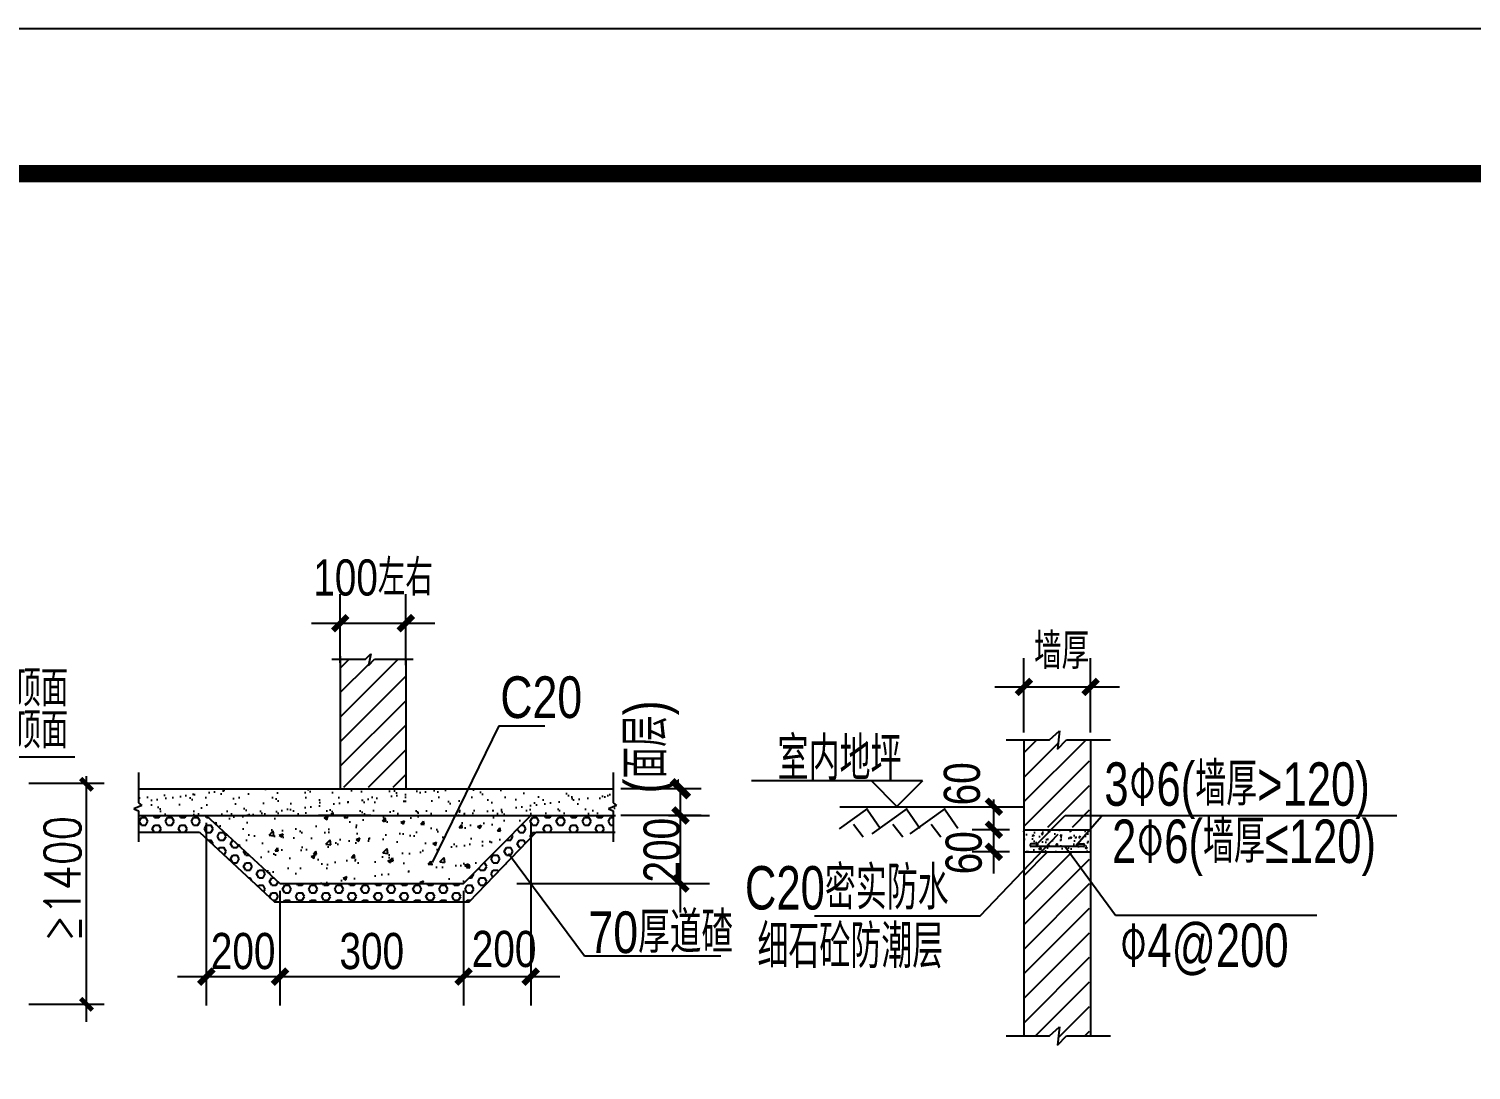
# Model space of a CAD drawing. Extents: x 1914156 to 2010983, y 1234267 to 1358917.
# Drawn here: x 1978914 to 1988875, y 1286473 to 1293667 of the extents above; entities that cross this region are included whole.
import ezdxf

# ---------------------------------------------------------------- set-up
doc = ezdxf.new("R2010")
doc.units = 0
doc.header["$LTSCALE"] = 30
doc.layers.get('0').update_dxf_attribs({"linetype": 'CONTINUOUS'})
for name, color, linetype in [('G', 1, 'CONTINUOUS'), ('H', 2, 'CONTINUOUS'), ('L-1', 4, 'CONTINUOUS'), ('S-TEXT3', 7, 'CONTINUOUS'), ('s-图框', 7, 'CONTINUOUS'), ('Y', 9, 'CONTINUOUS'), ('图框', 85, 'CONTINUOUS')]:
    doc.layers.add(name, color=color, linetype=linetype)
doc.styles.add('TJ03', font='tj03-romans1.shx', dxfattribs={"width": 0.8, "bigfont": 'tj-hztxt1.shx'})
doc.styles.add('TJ1', font='tj-romans1.shx', dxfattribs={"width": 0.75, "bigfont": 'tjhztxt.shx'})
doc.dimstyles.new('D100', dxfattribs={"dimscale": 0, "dimtxt": 250, "dimasz": 100, "dimexe": 200, "dimexo": 50, "dimgap": 50, "dimtad": 1, "dimdec": 0, "dimzin": 0, "dimdsep": 46, "dimtxsty": 'TJ03', "dimblk": 'ARCHTICK', "dimblk1": 'ARCHTICK', "dimblk2": 'ARCHTICK', "dimsah": 1, "dimcen": 0, "dimdle": 200, "dimclrd": 256, "dimclre": 256, "dimclrt": 256, "dimadec": 0, "dimazin": 0, "dimtfac": 1, "dimtdec": 0, "dimtix": 1, "dimtmove": 2, "dimatfit": 3, "dimldrblk": 'ARCHTICK', "dimfxl": 0, "dimtolj": 1, "dimtzin": 0, "dimarcsym": 0})
pattern_1 = [(50, (1872021.1, 1151806.19), (264.4108, -23.13295), [27.648, -304.128]), (355, (1872021.1, 1151806.19), (-51.1493, 277.2881), [22.1184, -243.3024]), (100.4514, (1872043.13, 1151804.26), (213.2617, 254.155), [23.4972, -258.46903]), (46.1842, (1872021.1, 1151879.9), (393.42774, -61.0169), [41.472, -456.192]), (96.6356, (1872053.9, 1151874.83), (344.5541, 359.0988), [35.2458, -387.7035]), (351.1842, (1872021.1, 1151879.9), (344.5538, 359.0991), [33.1776, -364.9536]), (21, (1872057.96, 1151861.48), (220.04382, -148.42143), [27.648, -304.128]), (326, (1872057.96, 1151861.48), (89.69576, 267.3193), [22.1184, -243.3024]), (71.4514, (1872076.3, 1151849.1), (309.73967, 118.89764), [23.4972, -258.46903]), (37.5, (1872021.1, 1151806.185), (4.48261, 122.71799), [0, -240.35328, 0, -246.9888, 0, -244.224]), (7.5, (1872021.1, 1151806.19), (96.97795, 145.39593), [0, -140.82048, 0, -234.82368, 0, -93.0816]), (327.5, (1871938.89, 1151806.19), (196.788303, -8.31463), [0, -92.16, 0, -287.5392, 0, -381.5424]), (317.5, (1871902.03, 1151806.19), (214.98575, 36.9027), [0, -119.808, 0, -190.95552, 0, -270.9504])]

# ---------------------------------------------------------------- blocks, each defined once
blk = doc.blocks.new('_ArchTick')
at = {"color": 0, "linetype": 'ByBlock', "const_width": 0.4}
blk.add_lwpolyline([(-0.5, -0.5), (0.5, 0.5)], dxfattribs=at)
blk = doc.blocks.new('*D54')
at = {"layer": 'S-TEXT3', "lineweight": -2}
for p, q in [((1985785.9, 1288804.8), (1985785.9, 1289320.1)), ((1986246.7, 1288804.8), (1986246.7, 1289320.1)), ((1985585.9, 1289120.1), (1986446.7, 1289120.1))]:
    blk.add_line(p, q, dxfattribs=at)
at = {"layer": 'S-TEXT3', "lineweight": -2, "xscale": 100, "yscale": 100, "zscale": 100, "rotation": 180}
blk.add_blockref('_ArchTick', (1985785.9, 1289120.1), dxfattribs=at)
at = {"layer": 'S-TEXT3', "lineweight": -2, "xscale": 100, "yscale": 100, "zscale": 100}
blk.add_blockref('_ArchTick', (1986246.7, 1289120.1), dxfattribs=at)
at = {"layer": 'S-TEXT3', "insert": (1986046.3, 1289368), "char_height": 250, "attachment_point": 5, "style": 'TJ03'}
blk.add_mtext('\\A1;墙厚', dxfattribs=at)
blk = doc.blocks.new('*D25')
at = {"layer": 'S-TEXT3', "lineweight": -2}
for p, q in [((1983414, 1287561.6), (1983414, 1288432.4)), ((1983332, 1288232.4), (1983614, 1288232.4)), ((1982283.6, 1287761.6), (1983614, 1287761.6))]:
    blk.add_line(p, q, dxfattribs=at)
at = {"layer": 'S-TEXT3', "lineweight": -2, "xscale": 100, "yscale": 100, "zscale": 100}
for p, rotation in [((1983414, 1288232.4), 90), ((1983414, 1287761.6), 270)]:
    blk.add_blockref('_ArchTick', p, dxfattribs=dict(at, rotation=rotation))
at = {"layer": 'S-TEXT3', "insert": (1983285.9, 1287992.2), "char_height": 250, "attachment_point": 5, "rotation": 90, "style": 'TJ03'}
blk.add_mtext('\\A1;200', dxfattribs=at)
blk = doc.blocks.new('*D26')
at = {"layer": 'S-TEXT3', "lineweight": -2}
for p, q in [((1981065.2, 1289287.6), (1981065.2, 1289760.6)), ((1981518.1, 1289269.5), (1981518.1, 1289760.6)), ((1980865.2, 1289560.6), (1981718.1, 1289560.6))]:
    blk.add_line(p, q, dxfattribs=at)
at = {"layer": 'S-TEXT3', "lineweight": -2, "xscale": 100, "yscale": 100, "zscale": 100, "rotation": 180}
blk.add_blockref('_ArchTick', (1981065.2, 1289560.6), dxfattribs=at)
at = {"layer": 'S-TEXT3', "lineweight": -2, "xscale": 100, "yscale": 100, "zscale": 100}
blk.add_blockref('_ArchTick', (1981518.1, 1289560.6), dxfattribs=at)
at = {"layer": 'S-TEXT3', "insert": (1981291.6, 1289874.7), "char_height": 250, "attachment_point": 5, "style": 'TJ03'}
blk.add_mtext('\\A1;100左右', dxfattribs=at)
blk = doc.blocks.new('*D27')
at = {"layer": 'S-TEXT3', "lineweight": -2}
for p, q in [((1980139.9, 1288182.4), (1980139.9, 1286918.9)), ((1980648.6, 1287711.6), (1980648.6, 1286918.9)), ((1979939.9, 1287118.9), (1980848.6, 1287118.9))]:
    blk.add_line(p, q, dxfattribs=at)
at = {"layer": 'S-TEXT3', "lineweight": -2, "xscale": 100, "yscale": 100, "zscale": 100, "rotation": 180}
blk.add_blockref('_ArchTick', (1980139.9, 1287118.9), dxfattribs=at)
at = {"layer": 'S-TEXT3', "lineweight": -2, "xscale": 100, "yscale": 100, "zscale": 100}
blk.add_blockref('_ArchTick', (1980648.6, 1287118.9), dxfattribs=at)
at = {"layer": 'S-TEXT3', "insert": (1980394.2, 1287293.9), "char_height": 250, "attachment_point": 5, "style": 'TJ03'}
blk.add_mtext('\\A1;200', dxfattribs=at)
blk = doc.blocks.new('*D28')
at = {"layer": 'S-TEXT3', "lineweight": -2}
for p, q in [((1982380.2, 1288182.4), (1982380.2, 1286918.9)), ((1981916.6, 1287711.6), (1981916.6, 1286918.9)), ((1981716.6, 1287118.9), (1982580.2, 1287118.9))]:
    blk.add_line(p, q, dxfattribs=at)
at = {"layer": 'S-TEXT3', "lineweight": -2, "xscale": 100, "yscale": 100, "zscale": 100, "rotation": 180}
blk.add_blockref('_ArchTick', (1981916.6, 1287118.9), dxfattribs=at)
at = {"layer": 'S-TEXT3', "lineweight": -2, "xscale": 100, "yscale": 100, "zscale": 100}
blk.add_blockref('_ArchTick', (1982380.2, 1287118.9), dxfattribs=at)
at = {"layer": 'S-TEXT3', "insert": (1982196.2, 1287308.3), "char_height": 250, "attachment_point": 5, "style": 'TJ03'}
blk.add_mtext('\\A1;200', dxfattribs=at)
blk = doc.blocks.new('*D29')
at = {"layer": 'S-TEXT3', "lineweight": -2}
for p, q in [((1980648.6, 1287711.6), (1980648.6, 1286918.9)), ((1981916.6, 1287711.6), (1981916.6, 1286918.9)), ((1980448.6, 1287118.9), (1982116.6, 1287118.9))]:
    blk.add_line(p, q, dxfattribs=at)
at = {"layer": 'S-TEXT3', "lineweight": -2, "xscale": 100, "yscale": 100, "zscale": 100, "rotation": 180}
blk.add_blockref('_ArchTick', (1980648.6, 1287118.9), dxfattribs=at)
at = {"layer": 'S-TEXT3', "lineweight": -2, "xscale": 100, "yscale": 100, "zscale": 100}
blk.add_blockref('_ArchTick', (1981916.6, 1287118.9), dxfattribs=at)
at = {"layer": 'S-TEXT3', "insert": (1981282.6, 1287293.9), "char_height": 250, "attachment_point": 5, "style": 'TJ03'}
blk.add_mtext('\\A1;300', dxfattribs=at)
blk = doc.blocks.new('TJAD_TK_A1')
at = {"layer": '图框'}
blk.add_line((1341.379, 950.449), (500.379, 950.449), dxfattribs=at)
at = {"layer": '图框', "const_width": 1.2}
blk.add_lwpolyline([(1331.379, 940.449), (525.379, 940.449), (525.379, 366.449), (1331.379, 366.449)], close=True, dxfattribs=at)

msp = doc.modelspace()

# ---------------------------------------------------------------- hatches: boundary and pattern name
at = {"layer": 'S-TEXT3'}
h = msp.add_hatch(dxfattribs=at)
h.set_pattern_fill('AR-SAND', color=256, scale=73.728, style=0)
h.set_pattern_definition([(37.5, (1981901.84, 1151749.34), (-4.64437, 142.06086), [0, -112.06656, 0, -125.3376, 0, -119.808]), (7.5, (1981901.84, 1151749.34), (130.4821, 208.07119), [0, -60.45696, 0, -101.00736, 0, -38.7072]), (327.5, (1981811.16, 1151749.34), (229.59945, 0.41723), [0, -36.864, 0, -132.7104, 0, -173.2608]), (317.5, (1981811.16, 1151749.34), (221.6357, 64.70926), [0, -18.432, 0, -86.99904, 0, -99.5328])])
h.paths.add_polyline_path([(1982949.1, 1288416.5), (1981947.7, 1288416.5), (1981858, 1288232.4), (1982426.3, 1288232.4), (1982965, 1288232.4)])
edge = h.paths.add_edge_path()
edge.add_line((1981947.7, 1288416.5), (1979670.4, 1288416.5))
edge.add_line((1979670.4, 1288416.5), (1979670.4, 1288235.5))
edge.add_spline(control_points=[(1979670.4, 1288235.5), (1979677.3, 1288234.6), (1979683.7, 1288233.6), (1979689.3, 1288232.4)], knot_values=[218.778665, 218.778665, 218.778665, 218.778665, 235.721622, 235.721622, 235.721622, 235.721622], degree=3, periodic=0)
edge.add_line((1979689.3, 1288232.4), (1980139.9, 1288232.4))
edge.add_line((1980139.9, 1288232.4), (1981858, 1288232.4))
edge.add_line((1981858, 1288232.4), (1981947.7, 1288416.5))
h = msp.add_hatch(dxfattribs=at)
h.set_pattern_fill('AR-CONC', color=256, scale=36.864, style=0)
h.set_pattern_definition(pattern_1)
h.paths.add_polyline_path([(1981858, 1288232.4), (1980804.2, 1288232.4), (1980804.2, 1288010.7), (1981750, 1288010.7)])
h.paths.add_polyline_path([(1982161.8, 1288010.7), (1980804.2, 1288010.7), (1980804.2, 1287761.6), (1981916.6, 1287761.6)])
h.paths.add_polyline_path([(1980804.2, 1288232.4), (1980139.9, 1288232.4), (1980379.5, 1288010.7), (1980804.2, 1288010.7)])
h.paths.add_polyline_path([(1980804.2, 1288010.7), (1980379.5, 1288010.7), (1980648.6, 1287761.6), (1980804.2, 1287761.6)])
h = msp.add_hatch(dxfattribs=at)
h.set_pattern_fill('AR-CONC', color=256, scale=36.864, style=0)
h.set_pattern_definition(pattern_1)
h.paths.add_polyline_path([(1982380.2, 1288232.4), (1981858, 1288232.4), (1981750, 1288010.7), (1982161.8, 1288010.7)])
at = {"layer": 'Y'}
h = msp.add_hatch(dxfattribs=at)
h.set_pattern_fill('ANSI31', color=256, scale=960, style=0)
h.set_pattern_definition([(45, (1819978.44, 1120357.58), (-84.852814, 84.852814), [])])
h.paths.add_polyline_path([(1981518.1, 1289311.3), (1981300.8, 1289311.3), (1981259.8, 1289267.2), (1981271.8, 1289326.8), (1981254.5, 1289326.8), (1981239.4, 1289311.3), (1981065.2, 1289311.3), (1981065.2, 1288426.8), (1981518.1, 1288426.8)])
h = msp.add_hatch(dxfattribs=at)
h.set_pattern_fill('ANSI31', color=256, scale=960, style=0)
h.set_pattern_definition([(45, (1827679.37, 1002091), (-84.852814, 84.852814), [])])
h.paths.add_polyline_path([(1986240.2, 1288754.8), (1986080.4, 1288754.8), (1986017.3, 1288689.7), (1986031.1, 1288817.9), (1985962.1, 1288754.8), (1985785.9, 1288754.8), (1985785.9, 1288152.2), (1986240.2, 1288152.2)])
h.paths.add_polyline_path([(1986240.2, 1287980), (1985785.9, 1287980), (1985785.9, 1287252.2), (1986240.2, 1287252.2)])
h.paths.add_polyline_path([(1986240.2, 1287252.2), (1985785.9, 1287252.2), (1985785.9, 1286709.5), (1985962.1, 1286709.5), (1986031.1, 1286772.6), (1986017.3, 1286644.4), (1986080.4, 1286709.5), (1986240.2, 1286709.5)])
h = msp.add_hatch(dxfattribs=at)
h.set_pattern_fill('HEX', color=256, scale=240, style=0)
h.set_pattern_definition([(0, (1818951.915, 1120226.08), (0, 51.961524), [30, -60]), (120, (1818951.915, 1120226.08), (-45, -25.980762), [30, -60]), (60, (1818981.915, 1120226.08), (-45, 25.980762), [30, -60])])
h.paths.add_polyline_path([(1981954.7, 1287635.4), (1982417.1, 1288116.3), (1982948.4, 1288116.3), (1982948.4, 1288232.4), (1982380.2, 1288232.4), (1981916.6, 1287761.6), (1980648.6, 1287761.6), (1980139.9, 1288232.4), (1979670.8, 1288232.4), (1979670.8, 1288116.3), (1980092, 1288116.3), (1980611, 1287635.4)])
h = msp.add_hatch(dxfattribs=at)
h.set_pattern_fill('AR-CONC', color=256, scale=18, style=0)
h.set_pattern_definition([(50, (1827679.37, 1002091), (129.106833, -11.295384), [13.5, -148.5]), (355, (1827679.37, 1002091), (-24.97524, 135.394584), [10.8, -118.8]), (100.4514, (1827690.13, 1002090.06), (104.13169, 124.099118), [11.473234, -126.20558]), (46.1842, (1827679.37, 1002127), (192.10339, -29.79342), [20.25, -222.75]), (96.6356, (1827695.38, 1002124.51), (168.23929, 175.34122), [17.20985, -189.30834]), (351.1842, (1827679.37, 1002127), (168.23915, 175.34135), [16.2, -178.2]), (21, (1827697.37, 1002118), (107.44327, -72.4714), [13.5, -148.5]), (326, (1827697.37, 1002118), (43.79676, 130.52701), [10.8, -118.8]), (71.4514, (1827706.32, 1002111.96), (151.240073, 58.05549), [11.473234, -126.20558]), (37.5, (1827679.37, 1002090.997), (2.188774, 59.920894), [0, -117.36, 0, -120.6, 0, -119.25]), (7.5, (1827679.37, 1002090.997), (47.352517, 70.994108), [0, -68.76, 0, -114.66, 0, -45.45]), (327.5, (1827639.23, 1002090.997), (96.0880385, -4.059877), [0, -45, 0, -140.4, 0, -186.3]), (317.5, (1827621.23, 1002091), (104.97351, 18.018897), [0, -58.5, 0, -93.24, 0, -132.3])])
h.paths.add_polyline_path([(1986246.1, 1288133.8), (1985785.9, 1288133.8), (1985785.9, 1287980.6), (1986246.7, 1287980.6)])
h.paths.add_polyline_path([(1986159.6, 1288029.4, -1), (1986148.9, 1288029.4, -1)], flags=16)
h.paths.add_polyline_path([(1986019.4, 1288030.7, -1), (1986008.7, 1288030.7, -1)], flags=16)
h.paths.add_polyline_path([(1985881.9, 1288031.4, -1), (1985871.2, 1288031.4, -1)], flags=16)

# ---------------------------------------------------------------- linework, layer by layer
at = {"layer": 'G'}
for p, q in [((1984514.6, 1288293), (1985785.9, 1288293)), ((1985829.5, 1288029.4), (1985829.5, 1288026.6)), ((1985863.2, 1288037), (1985837.2, 1288037)), ((1985837.2, 1288019), (1986196.8, 1288019)), ((1986164.3, 1288036.1), (1986196.8, 1288036.1)), ((1986204.5, 1288028.4), (1986204.5, 1288026.6))]:
    msp.add_line(p, q, dxfattribs=at)
at = {"layer": 'G', "const_width": 10.7}
for points in [[(1985871.2, 1288031.4, 1), (1985881.9, 1288031.4, 1)], [(1986008.7, 1288030.7, 1), (1986019.4, 1288030.7, 1)], [(1986148.9, 1288029.4, 1), (1986159.6, 1288029.4, 1)]]:
    msp.add_lwpolyline(points, format="xyb", close=True, dxfattribs=at)
at = {"layer": 'G'}
for centre, start, end in [((1985837.2, 1288029.4), 90, 180), ((1985837.2, 1288026.6), 180, 270), ((1986196.8, 1288028.4), 0, 90), ((1986196.8, 1288026.6), 270, 0)]:
    msp.add_arc(centre, 7.68, start, end, dxfattribs=at)
at = {"layer": 'H'}
for p, q in [((1981065.2, 1289332.3), (1981065.2, 1288416.5)), ((1981518.1, 1289311.3), (1981518.1, 1288416.5)), ((1985785.9, 1288754.8), (1985785.9, 1286709.5)), ((1986246.7, 1288754.8), (1986246.7, 1286709.5)), ((1984706, 1288279.8), (1984510, 1288138.8)), ((1984706, 1288270), (1984793.8, 1288143.4)), ((1984979, 1288279.8), (1984735.3, 1288104.5)), ((1984979, 1288270), (1985066.7, 1288143.4)), ((1985242.1, 1288279.8), (1984998.5, 1288104.5)), ((1985242.1, 1288270), (1985329.9, 1288143.4)), ((1984608.6, 1288172.6), (1984676.8, 1288085)), ((1984881.5, 1288172.6), (1984949.7, 1288085)), ((1985144.7, 1288172.6), (1985212.9, 1288085)), ((1985785.9, 1288133.8), (1986246.7, 1288133.8)), ((1985785.9, 1288133.8), (1985785.9, 1287980.6)), ((1985785.9, 1287980.6), (1986246.7, 1287980.6))]:
    msp.add_line(p, q, dxfattribs=at)
at = {"layer": 'L-1'}
for p, q in [((1979670.4, 1288416.5), (1982949.1, 1288416.5)), ((1979670.4, 1288232.4), (1980139.9, 1288232.4)), ((1980648.6, 1287761.6), (1980139.9, 1288232.4)), ((1981916.6, 1287761.6), (1982380.2, 1288232.4)), ((1982380.2, 1288232.4), (1982965, 1288232.4)), ((1980648.6, 1287761.6), (1981916.6, 1287761.6))]:
    msp.add_line(p, q, dxfattribs=at)
at = {"layer": 'S-TEXT3'}
for p, q in [((1981006.7, 1289311.3), (1981239.4, 1289311.3)), ((1981239.4, 1289311.3), (1981276.2, 1289349)), ((1981276.2, 1289349), (1981259.8, 1289267.2)), ((1981259.8, 1289267.2), (1981300.8, 1289311.3)), ((1981300.8, 1289311.3), (1981567.7, 1289311.3)), ((1982159.4, 1288851.1), (1981699.2, 1287906.5)), ((1982159.4, 1288851.1), (1982478.1, 1288851.1)), ((1985962, 1288754.8), (1986031.1, 1288817.9)), ((1986031.1, 1288817.9), (1986017.3, 1288689.7)), ((1985663.5, 1288754.8), (1985962.1, 1288754.8)), ((1986017.3, 1288689.7), (1986080.4, 1288754.8)), ((1986080.4, 1288754.8), (1986383.6, 1288754.8)), ((1978752.7, 1288637.6), (1979231.1, 1288637.6)), ((1979670.8, 1288529.1), (1979670.8, 1288319.4)), ((1982948.4, 1288529.1), (1982948.4, 1288319.4)), ((1985086.1, 1288470.6), (1983904.2, 1288470.6)), ((1984909.6, 1288294), (1984733, 1288470.6)), ((1985086.1, 1288470.6), (1984909.6, 1288294)), ((1979694, 1288301.2), (1979639.6, 1288278.8)), ((1979670.8, 1288319.4), (1979694, 1288301.2)), ((1982971.6, 1288301.2), (1982917.1, 1288278.8)), ((1982948.4, 1288319.4), (1982971.6, 1288301.2)), ((1979639.6, 1288278.8), (1979670.8, 1288265.3)), ((1979670.8, 1288265.3), (1979670.8, 1288051.2)), ((1980139.9, 1288232.4), (1982426.3, 1288232.4)), ((1980139.9, 1288232.4), (1980648.6, 1288232.4)), ((1980902.2, 1288232.4), (1981300.7, 1288232.4)), ((1981275.4, 1288232.4), (1980913.7, 1288232.4)), ((1981590.5, 1288232.4), (1982331, 1288232.4)), ((1982917.1, 1288278.8), (1982948.4, 1288265.3)), ((1982948.4, 1288265.3), (1982948.4, 1288051.2)), ((1985875.9, 1288032.9), (1986071.5, 1288230.9)), ((1986071.5, 1288230.9), (1988361.6, 1288230.9)), ((1986153.4, 1288032.9), (1986322.6, 1288228.3)), ((1979671.6, 1288116.3), (1980092, 1288116.3)), ((1980092, 1288116.3), (1980611, 1287635.4)), ((1981954.7, 1287635.4), (1982417.1, 1288116.3)), ((1982417.1, 1288116.3), (1982963.2, 1288116.3)), ((1985485.1, 1287539.9), (1986023.3, 1288102)), ((1986069.4, 1288019.9), (1986419, 1287543.6)), ((1982227.6, 1287968.3), (1982751.7, 1287263)), ((1980611, 1287635.4), (1981954.7, 1287635.4)), ((1984340.3, 1287539.9), (1985485.1, 1287539.9)), ((1986419, 1287543.6), (1987809.4, 1287543.6)), ((1982751.7, 1287263), (1983693, 1287263)), ((1985663.5, 1286709.5), (1985962.1, 1286709.5)), ((1985962, 1286709.5), (1986031.1, 1286772.6)), ((1986031.1, 1286772.6), (1986017.3, 1286644.4)), ((1986017.3, 1286644.4), (1986080.4, 1286709.5)), ((1986080.4, 1286709.5), (1986383.6, 1286709.5))]:
    msp.add_line(p, q, dxfattribs=at)
at = {"layer": 'S-TEXT3', "linetype": 'ByBlock'}
for p, q in [((1979312.6, 1286805.6), (1979312.6, 1288502.6)), ((1978915.3, 1288454.8), (1979434.1, 1288454.8)), ((1983556.9, 1288416.5), (1983002.9, 1288416.5)), ((1985578.4, 1287983.8), (1985578.4, 1288343.1)), ((1983556.9, 1288232.4), (1983002.9, 1288232.4)), ((1985685.9, 1288133.8), (1985428.4, 1288133.8)), ((1985685.9, 1288133.8), (1985428.4, 1288133.8)), ((1985578.4, 1287830.6), (1985578.4, 1288133.8)), ((1985685.9, 1287980.6), (1985428.4, 1287980.6)), ((1978915.3, 1286929.4), (1979434.1, 1286929.4))]:
    msp.add_line(p, q, dxfattribs=at)

# ---------------------------------------------------------------- block references
for p, xscale, yscale, zscale, rotation in [((1979312.6, 1288447.2), 81, 81, 81, 90), ((1983414, 1288416.5), 115.1999999999534, 115.1999999999534, 115.2, 90), ((1985578.4, 1288292.8), 100, 100, 100, 90), ((1985578.4, 1288133.8), 100, 100, 100, 270), ((1985578.4, 1288133.8), 100, 100, 100, 90), ((1985578.4, 1287980.6), 100, 100, 100, 270), ((1979312.6, 1286927.1), 81, 81, 81, 270)]:
    msp.add_blockref('_ArchTick', p, dxfattribs=dict(at, xscale=xscale, yscale=yscale, zscale=zscale, rotation=rotation))
at = {"layer": 's-图框', "xscale": 100, "yscale": 100, "zscale": 100}
msp.add_blockref('TJAD_TK_A1', (1864118.4, 1198622.1), dxfattribs=at)

# ---------------------------------------------------------------- texts
at = {"layer": 'S-TEXT3', "width": 0.8}
for s, height, style, p in [('基础顶面', 250, 'TJ1', (1978426.1, 1288986.2)), ('C20', 288, 'TJ03', (1982170.2, 1288905.4)), ('承台顶面', 250, 'TJ1', (1978426.1, 1288696)), ('70厚道碴', 288, 'TJ03', (1982779.1, 1287281.3))]:
    msp.add_text(s, height=height, dxfattribs=dict(at, style=style)).set_placement(p)
for s, height, style, p in [('(面层)', 288, 'TJ03', (1983316.9, 1288384.2)), ('%%1581400', 250, 'TJ1', (1979272.1, 1287356.7))]:
    msp.add_text(s, height=height, rotation=90, dxfattribs=dict(at, style=style)).set_placement(p)
at = {"layer": 'S-TEXT3', "color": 7, "style": 'TJ03', "width": 0.75}
for s, p in [('室内地坪', (1984085.4, 1288475.9)), ('3%%1516(墙厚>120)', (1986341.7, 1288299.2)), ('2%%1516(墙厚%%157120)', (1986395.1, 1287903.9)), ('C20密实防水', (1983859.5, 1287582.4)), ('细石砼防潮层', (1983946.3, 1287177.8)), ('%%1514@200', (1986446.3, 1287185.7))]:
    msp.add_text(s, height=300, dxfattribs=at).set_placement(p)
at = {"layer": 'S-TEXT3', "linetype": 'ByBlock', "char_height": 250, "attachment_point": 5, "rotation": 90, "style": 'TJ03'}
for insert in [(1985359.5, 1288450.8), (1985371.5, 1287974.5)]:
    msp.add_mtext('\\A1;60', dxfattribs=dict(at, insert=insert))

# ---------------------------------------------------------------- dimensions: what is measured, and where the dimension line sits
at = {"layer": 'S-TEXT3'}
for base, p1, p2, text, picture, middle in [((1981518.1, 1289560.6), (1981065.2, 1289237.6), (1981518.1, 1289219.5), '100左右', '*D26', (1981291.6, 1289874.7)), ((1986246.7, 1289120.1), (1985785.9, 1288754.8), (1986246.7, 1288754.8), '墙厚', '*D54', (1986046.3, 1289368)), ((1980648.6, 1287118.9), (1980139.9, 1288232.4), (1980648.6, 1287761.6), '200', '*D27', (1980394.2, 1287293.9)), ((1982380.2, 1287118.9), (1981916.6, 1287761.6), (1982380.2, 1288232.4), '200', '*D28', (1982196.2, 1287308.3))]:
    dim = msp.add_linear_dim(base=base, p1=p1, p2=p2, text=text, dimstyle='D100', override={"dimscale": 1}, dxfattribs=at)
    dim.commit()
    dim.dimension.update_dxf_attribs({"geometry": picture, "text_midpoint": middle, "dimtype": 160})
dim = msp.add_linear_dim(base=(1983414, 1288232.4), p1=(1982233.6, 1287761.6), p2=(1983282, 1288232.4), angle=90, text='200', dimstyle='D100', override={"dimscale": 1}, dxfattribs=at)
dim.commit()
dim.dimension.update_dxf_attribs({"geometry": '*D25', "text_midpoint": (1983285.9, 1287992.2), "dimtype": 160})
dim = msp.add_linear_dim(base=(1981916.6, 1287118.9), p1=(1980648.6, 1287761.6), p2=(1981916.6, 1287761.6), text='300', dimstyle='D100', override={"dimscale": 1}, dxfattribs=at)
dim.commit()
dim.dimension.update_dxf_attribs({"geometry": '*D29', "text_midpoint": (1981282.6, 1287293.9)})

doc.saveas('drawing.dxf')
